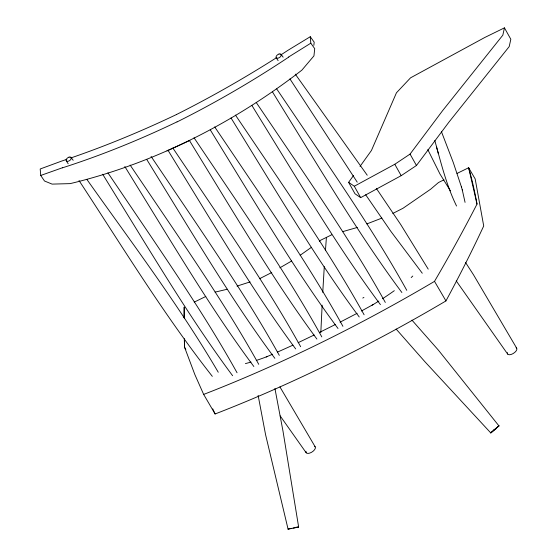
<?xml version="1.0" encoding="UTF-8"?>
<svg xmlns="http://www.w3.org/2000/svg" width="557" height="557" viewBox="0 0 557 557"><rect width="100%" height="100%" fill="white"/><g stroke="black" fill="none" stroke-linecap="round" stroke-linejoin="round"><path stroke-width="0.84" d="M184.047 317.629L184.186 307.046L184.29 318.179M320.818 332.578L322.141 305.18M322.761 292.341L324.278 266.615M325.469 250.288L326.409 237.4M313.849 45.368L314.19 42.179L310.277 36.72L288.073 50.234A533.077 243.52 -33.2 0 1 280.812 54.941M360.031 166.411L371.442 150.474L396.452 92.789L410.551 77.827L484.701 37.521L504.447 27.85L502.832 35.168L442.571 110.69L410.063 154.087L394.802 164.259L354.294 186.233L348.612 182.348L353.577 175.42M490.745 432.893L498.94 425.896L490.745 432.893L424.845 361.653L396.152 329.076M348.612 182.348L354.99 193.759L360.671 197.651L401.179 175.671L416.441 165.499L448.949 122.108L509.209 46.579L510.825 39.262L504.447 27.85M258.142 395.428L265.578 434.69L288.073 529.136L288.603 528.899M288.073 529.136L298.636 526.992L282.998 431.153L274.921 388.466M411.191 277.56L412.786 276.042M319.384 241.292L320.498 240.297L331.721 234.796M490.877 432.893L498.807 425.896M300.195 255.238L311.509 247.266M378.844 301.058A106.812 35.091 -30.3 0 1 372.988 304.658L361.472 310.98M288.693 56.96L310.806 43.188L310.277 36.72M272.665 354.224L266.204 356.953A106.812 35.091 -30.3 0 1 256.234 360.449M362.788 298.065L363.916 297.396M372.104 305.173L372.988 304.651M271.781 272.505L259.485 278.751M279.865 267.82L291.631 261.003M357.107 313.319L340.055 322.176M176.423 114.561L176.36 114.589A533.181 246.271 -31.6 0 1 70.864 157.951M319.474 332.425L335.481 324.453M194.219 302.131L205.805 296.463M443.922 179.848L438.519 182.501L430.638 189.213L403.003 208.269L392.81 213.456M457.053 173.422L468.632 167.748L475.177 178.922L483.713 225.968A2966.763 974.715 -30.3 0 1 445.948 300.905L434.509 281.348A2993.617 983.537 -30.3 0 0 477.008 204.092L468.632 167.748A2901.886 953.396 -30.3 0 1 477.008 204.092M298.162 342.68L314.148 334.994M292.961 345.152L277.379 352.149M66.833 159.33A533.181 246.271 -31.6 0 1 61.994 160.952L40.201 168.98L40.724 175.455L44.49 180.997L52.1 184.109L70.133 183.622L73.155 182.898C155.319 162.602 232.158 123.57 299.2 72.201L301.887 70.133L313.946 55.881L314.719 48.661L310.806 43.188M166.975 150.926L189.881 140.413M493.815 429.858L495.862 428.932M266.204 356.953L267.075 356.612M366.882 223.907L381.914 218.093M40.724 175.455L62.475 167.741M227.228 289.243L215.106 292.126M237.031 286.096L250.093 281.912M342.451 231.712L357.316 227.444M288.164 529.053L291.868 528.349M293.358 528.064L298.545 527.075M295.69 527.361L296.839 527.173M297.751 527.04L298.636 526.992M411.964 320.143L438.359 350.109L498.94 425.896M422.276 273.236L390.833 231.322L365.664 194.741M212.314 376.351C163.48 314.197 122.324 246.535 79.024 180.552M281.104 54.363L283.13 57.19M295.28 74.137L367.23 175.225M71.15 157.478L73.169 160.298M86.836 179.361C131.765 242.838 178.874 305.034 218.253 372.229M401.882 292.516C370.099 249.815 341.942 204.621 313.974 159.379L272.401 91.773M380.424 304.637C348.647 261.936 320.491 216.743 292.522 171.5L251.848 105.364M359.23 316.975C327.432 274.176 299.262 228.885 271.287 183.545L231.051 118M274.852 358.325C243.061 315.52 214.891 270.229 186.915 224.889L146.679 159.344M253.853 366.52C222.069 323.819 193.913 278.625 165.944 233.383L124.817 166.508M232.61 375.71C200.826 333.009 172.67 287.816 144.702 242.573L102.669 174.23M338.015 328.498C306.211 285.595 278.034 240.206 250.051 194.769L210.254 129.823M316.905 339.067C285.087 296.066 256.902 250.573 228.906 205.046L189.554 140.698M295.69 348.94C264.067 306.266 236.064 261.101 208.221 215.921L167.97 150.23M507.657 354.085L456.267 280.937M280.15 415.87L306.169 452.75M376.323 188.363L400.685 224.499L428.215 269.122M450.418 190.835L439.988 174.028L427.811 149.624M276.704 88.925L321.18 154.623C351.07 198.974 380.807 243.513 406.77 290.322M256.22 102.474L299.729 166.745C329.619 211.096 359.349 255.635 385.312 302.444M235.458 115.097L278.5 178.797C308.397 223.253 338.141 267.882 364.118 314.789M151.086 156.44L194.121 220.14C223.858 264.359 253.463 308.738 279.308 355.387M130.122 165.074L173.15 228.628C203.04 272.979 232.77 317.518 258.74 364.327M107.912 172.837L151.908 237.818C181.631 281.939 211.228 326.221 237.059 372.772M214.689 126.905L257.264 190.028C287.175 234.581 316.926 279.315 342.91 326.318M194.024 137.76L236.126 200.304C266.044 244.962 295.809 289.793 321.8 336.888M172.865 148.051L215.434 211.173C245.177 255.496 274.796 299.972 300.648 346.712M357.225 182.153L289.925 78.899M276.237 57.74L278.124 60.657M66.283 160.848L68.17 163.765M465.492 262.389L473.471 274.754L516.659 348.132M279.92 386.906L315.171 446.805M185.85 349.455L184.576 347.283L184.29 339.338M184.492 338.719L184.576 347.283L194.846 374.562L203.653 394.405L215.099 413.962L212.732 408.859M410.063 154.087L416.441 165.499M394.802 164.259L401.179 175.671M354.294 186.233L360.671 197.651M456.552 206.034C446.401 185.293 440.977 162.686 434.808 140.538M441.499 131.814L453.273 162.512L461.593 187.417M462.24 189.777L465.067 202.365M436.57 147.139L438.352 153.683M461.433 186.839L462.394 190.334M434.516 281.362A565.125 185.669 -30.3 0 1 203.639 394.426M445.962 300.919A565.125 185.669 -30.3 0 1 215.086 413.983M251.012 362.064A106.812 35.091 -30.3 0 1 245.414 363.596M394.314 290.677A106.812 35.091 -30.3 0 1 382.45 298.761M314.628 446.352A5.396 2.611 -32.8 0 1 311.586 452.277A5.396 2.611 -32.8 0 1 306.016 451.288M516.116 347.686A5.396 2.611 -32.8 0 1 513.074 353.604A5.396 2.611 -32.8 0 1 507.504 352.623M288.777 57.079A484.91 221.568 -33.2 0 1 177.084 121.913M176.98 121.879A485.001 224.06 -31.6 0 1 62.447 167.824M276.439 57.74A533.077 243.52 -33.2 0 1 176.506 114.512M279.05 54.022L278.368 54.287A2.959 1.678 -34.5 0 0 276.439 57.949A2.959 1.678 -34.5 0 0 280.86 56.208A2.959 1.678 -34.5 0 0 279.05 54.022M69.096 157.13L68.414 157.401A2.959 1.678 -34.5 0 0 66.485 161.064A2.959 1.678 -34.5 0 0 70.899 159.316A2.959 1.678 -34.5 0 0 69.096 157.13"/></g></svg>
